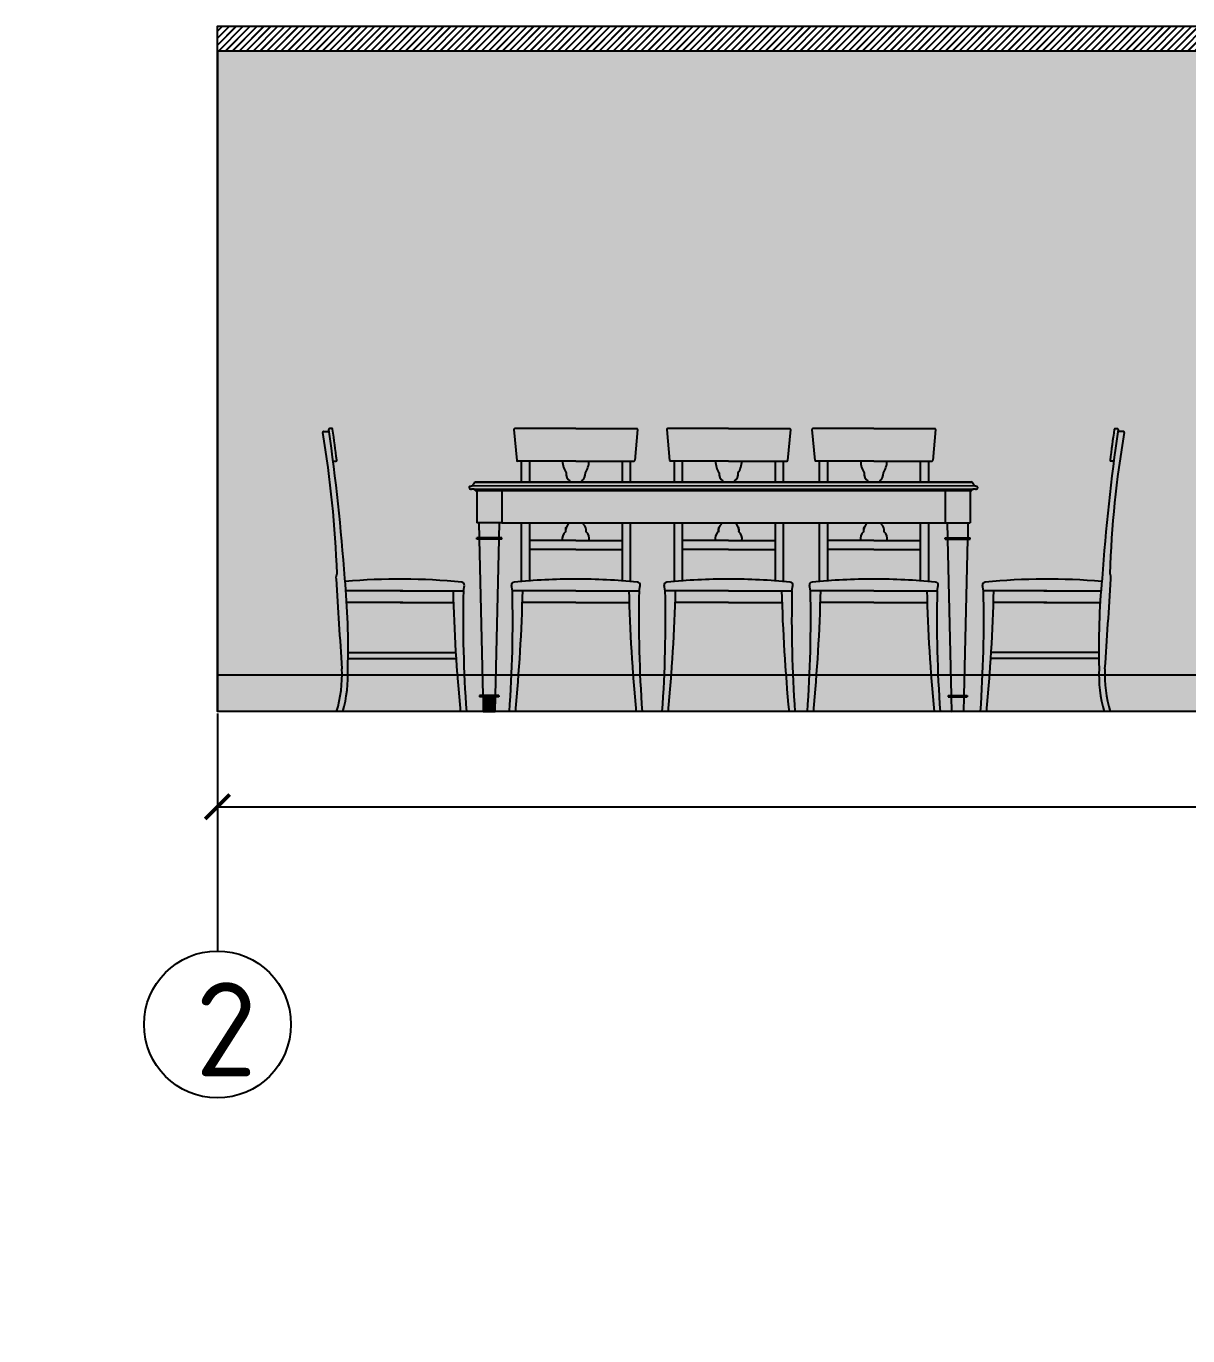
# Model space of a CAD drawing. Header units: millimetres. Extents: x -79936 to 190348, y -17907 to 78730.
# Drawn here: x 173062 to 177808, y -769 to 4581 of the extents above; entities that cross this region are included whole.
import ezdxf

# ---------------------------------------------------------------- set-up
doc = ezdxf.new("R2010")
doc.units = ezdxf.units.MM
for name, color, linetype in [('FUR', 42, 'Continuous'), ('Plan 1', 7, 'Continuous'), ('TEFRIŞ', 11, 'Continuous')]:
    doc.layers.add(name, color=color, linetype=linetype)
doc.styles.add('gost', font='GOST Common.ttf')
doc.dimstyles.new('Copy of GOST', dxfattribs={"dimtxt": 150, "dimasz": 100, "dimexe": 0.18, "dimexo": 0.06, "dimgap": 3, "dimtad": 1, "dimdec": 0, "dimzin": 0, "dimdsep": 46, "dimtxsty": 'gost', "dimblk": 'ARCHTICK', "dimcen": 0.09, "dimclrt": 256, "dimadec": 0, "dimazin": 0, "dimtfac": 1, "dimtdec": 0, "dimtofl": 0, "dimtmove": 0, "dimatfit": 3, "dimldrblk": 'ARCHTICK', "dimfxl": 200, "dimfxlon": 1, "dimtolj": 1, "dimtzin": 0, "dimarcsym": 0})

# ---------------------------------------------------------------- blocks, each defined once
blk = doc.blocks.new('stol')
at = {"transparency": 33554687}
h = blk.add_hatch(color=33, dxfattribs=at)
h.dxf.hatch_style = 1
h.paths.add_polyline_path([(1307, -738.3), (1204.7, -738.3), (1204.7, -870.8), (1307, -870.8)])
h.paths.add_polyline_path([(3118.6, -738.1), (1307, -738.3), (1307, -870.8), (3118.6, -870.8)])
h.paths.add_polyline_path([(1296.6, -937), (1215.2, -937), (1230.3, -1575.2), (1281.4, -1575.2)])
h.paths.add_polyline_path([(1298, -870.8), (1213.7, -870.8), (1215, -931), (1296.7, -931)])
h.paths.add_polyline_path([(1108.3, -1147.7), (891.5, -1147.7), (670.5, -1147.7, -0.004063), (673.8, -1195.9), (903.5, -1195.9), (1109.6, -1195.9, -0.001781)])
h.paths.add_polyline_path([(666.2, -1097.4, 0.017169), (602, -500.1, 0.373388), (599, -497.5), (578.5, -497.5, 0.464421), (575.6, -501, -0.033638), (634.1, -1077.9, 0.176825), (630.1, -1099.7, 0.001627), (654, -1466.7, -0.085001), (632.6, -1641.4), (657.7, -1641.4, 0.081674), (678.1, -1465.5, 0.031019)])
h.paths.add_polyline_path([(1150.4, -1147.7), (1108.3, -1147.7, 0.018293), (1138.2, -1641.4), (1162.4, -1641.4, -0.023277)])
h.paths.add_polyline_path([(1119.1, -1400.6), (679.3, -1400.6, -0.002027), (679, -1424.7), (1120.6, -1424.7, -0.000892)])
h.paths.add_polyline_path([(3210.5, -937), (3129.1, -937), (3144.3, -1575.2), (3195.3, -1575.2)])
h.paths.add_polyline_path([(3211.9, -870.8), (3127.6, -870.8), (3128.9, -931), (3210.6, -931)])
h.paths.add_polyline_path([(3221, -738.1), (3166.8, -738.1), (3118.6, -738.1), (3118.6, -870.8), (3221, -870.8)])
h.paths.add_polyline_path([(3317.4, -1147.7), (3275.3, -1147.7, -0.023277), (3263.2, -1641.4), (3287.4, -1641.4, 0.018293)])
h.paths.add_polyline_path([(3755.1, -1147.7), (3522.1, -1147.7), (3317.4, -1147.7, -0.001781), (3316, -1195.9), (3534.1, -1195.9), (3751.8, -1195.9, -0.004063)])
h.paths.add_polyline_path([(3795.5, -1099.7, 0.176825), (3791.5, -1077.9, -0.033638), (3850.1, -501, 0.464415), (3847.1, -497.5), (3826.6, -497.5, 0.373388), (3823.6, -500.1, 0.017169), (3759.4, -1097.4, 0.031019), (3747.6, -1465.5, 0.081674), (3767.9, -1641.4), (3793, -1641.4, -0.085001), (3771.6, -1466.7, 0.001627)])
h.paths.add_polyline_path([(3746.4, -1400.6), (3306.6, -1400.6, -0.000892), (3305, -1424.7), (3746.6, -1424.7, -0.002027)])
h.paths.add_polyline_path([(3195.2, -1581.2), (3144.4, -1581.2), (3145.7, -1641.4), (3193.9, -1641.4)])
h.paths.add_polyline_path([(1862.1, -488.7, 0.441024), (1859.1, -485.5), (1609.5, -485.5), (1359.9, -485.5, 0.441024), (1356.9, -488.7), (1368.4, -615.2, 0.387902), (1371.4, -617.9), (1609.5, -617.9), (1847.6, -617.9, 0.387902), (1850.6, -615.2)])
h.paths.add_polyline_path([(1419.8, -617.9), (1386.7, -617.9), (1386.7, -702.2), (1419.8, -702.2)])
h.paths.add_polyline_path([(1832.3, -617.9), (1799.1, -617.9), (1799.1, -702.1), (1832.3, -702.1)])
h.paths.add_polyline_path([(3079.7, -488.7, 0.441024), (3076.7, -485.5), (2827.1, -485.5), (2577.5, -485.5, 0.441024), (2574.6, -488.7), (2586, -615.2, 0.387902), (2589, -617.9), (2827.1, -617.9), (3065.2, -617.9, 0.387902), (3068.2, -615.2)])
h.paths.add_polyline_path([(2486.5, -488.7, 0.441024), (2483.5, -485.5), (2233.9, -485.5), (1984.3, -485.5, 0.441024), (1981.3, -488.7), (1992.8, -615.2, 0.387902), (1995.8, -617.9), (2233.9, -617.9), (2472, -617.9, 0.387902), (2475, -615.2)])
h.paths.add_polyline_path([(1799.1, -943), (1609.5, -943), (1419.8, -943), (1419.8, -979.1), (1609.5, -979.1), (1799.1, -979.1)])
h.paths.add_polyline_path([(3016.8, -943), (2827.1, -943), (2637.5, -943), (2637.5, -979.1), (2827.1, -979.1), (3016.8, -979.1)])
h.paths.add_polyline_path([(2423.6, -943), (2233.9, -943), (2044.3, -943), (2044.3, -979.1), (2233.9, -979.1), (2423.6, -979.1)])
h.paths.add_polyline_path([(2044.3, -870.8), (2011.2, -870.8), (2011.2, -1109.5, -0.003079), (2044.3, -1106.9)])
h.paths.add_polyline_path([(2456.7, -870.8), (2423.6, -870.8), (2423.6, -1106.9, -0.003079), (2456.7, -1109.5)])
h.paths.add_polyline_path([(2456.7, -617.9), (2423.6, -617.9), (2423.6, -702), (2456.7, -702)])
h.paths.add_polyline_path([(2044.3, -617.9), (2011.2, -617.9), (2011.2, -702.1), (2044.3, -702.1)])
h.paths.add_polyline_path([(2637.5, -870.8), (2604.4, -870.8), (2604.4, -1109.5, -0.003079), (2637.5, -1106.9)])
h.paths.add_polyline_path([(3049.9, -870.8), (3016.8, -870.8), (3016.8, -1106.9, -0.003079), (3049.9, -1109.5)])
h.paths.add_polyline_path([(3049.9, -617.9), (3016.8, -617.9), (3016.8, -702), (3049.9, -702)])
h.paths.add_polyline_path([(2637.5, -617.9), (2604.4, -617.9), (2604.4, -702), (2637.5, -702)])
h.paths.add_polyline_path([(1392.7, -1147.7), (1350.6, -1147.7, -0.023277), (1338.6, -1641.4), (1362.8, -1641.4, 0.018293)])
h.paths.add_polyline_path([(1868.4, -1147.7), (1826.3, -1147.7, 0.018293), (1856.2, -1641.4), (1880.4, -1641.4, -0.023277)])
h.paths.add_polyline_path([(1826.3, -1147.7), (1609.5, -1147.7), (1392.7, -1147.7, -0.001781), (1391.4, -1195.9), (1609.5, -1195.9), (1827.6, -1195.9, -0.001781)])
h.paths.add_polyline_path([(2450.7, -1147.7), (2233.9, -1147.7), (2017.1, -1147.7, -0.001781), (2015.8, -1195.9), (2233.9, -1195.9), (2452, -1195.9, -0.001781)])
h.paths.add_polyline_path([(2017.1, -1147.7), (1975, -1147.7, -0.023277), (1963, -1641.4), (1987.2, -1641.4, 0.018293)])
h.paths.add_polyline_path([(2492.8, -1147.7), (2450.7, -1147.7, 0.018293), (2480.7, -1641.4), (2504.8, -1641.4, -0.023277)])
h.paths.add_polyline_path([(1832.3, -870.8), (1799.1, -870.8), (1799.1, -1106.9, -0.003079), (1832.3, -1109.5)])
h.paths.add_polyline_path([(1419.8, -870.8), (1386.7, -870.8), (1386.7, -1109.5, -0.003079), (1419.8, -1106.9)])
h.paths.add_polyline_path([(2610.3, -1147.7), (2568.2, -1147.7, -0.023277), (2556.2, -1641.4), (2580.4, -1641.4, 0.018293)])
h.paths.add_polyline_path([(3043.9, -1147.7), (2827.1, -1147.7), (2610.3, -1147.7, -0.001781), (2609, -1195.9), (2827.1, -1195.9), (3045.2, -1195.9, -0.001781)])
h.paths.add_polyline_path([(1648.6, -666.1, 0.12723), (1663.7, -617.9), (1609.5, -617.9), (1555.3, -617.9, 0.12723), (1570.4, -666.1, 0.26633), (1585.4, -699.2, -0.005688), (1585.1, -702.1), (1633.9, -702.1, -0.005676), (1633.6, -699.2, 0.26633)])
h.paths.add_polyline_path([(1649.5, -887.9, 0.107032), (1640.1, -875.5, 0.020056), (1645.2, -870.8), (1574.8, -870.8, 0.020056), (1579.9, -875.5, 0.241448), (1567.6, -906.6, 0.281234), (1555.3, -943), (1609.5, -943), (1663.7, -943, 0.278426), (1651.6, -906.9, 0.132624)])
h.paths.add_polyline_path([(2288.1, -617.9), (2233.9, -617.9), (2179.7, -617.9, 0.12723), (2194.8, -666.1, 0.26633), (2209.8, -699.2, -0.005535), (2209.5, -702.1), (2258.3, -702.1, -0.005523), (2258, -699.2, 0.26633), (2273, -666.1, 0.12723)])
h.paths.add_polyline_path([(2276.1, -906.9, 0.132624), (2273.9, -887.9, 0.107032), (2264.6, -875.5, 0.020056), (2269.6, -870.8), (2199.3, -870.8, 0.020056), (2204.4, -875.5, 0.241448), (2192.1, -906.6, 0.281234), (2179.7, -943), (2233.9, -943), (2288.1, -943, 0.278426)])
h.paths.add_polyline_path([(2881.3, -617.9), (2827.1, -617.9), (2772.9, -617.9, 0.12723), (2788, -666.1, 0.26633), (2803, -699.2, -0.005389), (2802.7, -702), (2851.5, -702, -0.005377), (2851.2, -699.2, 0.26633), (2866.3, -666.1, 0.12723)])
h.paths.add_polyline_path([(2867.1, -887.9, 0.107032), (2857.8, -875.5, 0.020056), (2862.8, -870.8), (2792.5, -870.8, 0.020056), (2797.6, -875.5, 0.241448), (2785.3, -906.6, 0.281234), (2772.9, -943), (2827.1, -943), (2881.3, -943, 0.278426), (2869.3, -906.9, 0.132624)])
at = {"true_color": 0xe0cdae, "transparency": 33554687}
h = blk.add_hatch(color=9, dxfattribs=at)
h.dxf.hatch_style = 1
h.paths.add_polyline_path([(1143.6, -1112.1, 0.044249), (667.3, -1109.6, -0.00322), (670.5, -1147.7), (903.5, -1147.7), (1150.4, -1147.7), (1154.3, -1126.2, 0.440202)])
h.paths.add_polyline_path([(616.1, -488, 0.372992), (613.1, -485.5), (603.4, -485.5, 0.456643), (600.4, -488.9, -0.00372), (618, -617.9), (630.4, -617.9, 0.452273), (633.4, -614.5, 0.003647)])
h = blk.add_hatch(color=9, dxfattribs=at)
h.dxf.hatch_style = 1
h.paths.add_polyline_path([(3825.2, -488.9, 0.456643), (3822.2, -485.5), (3812.5, -485.5, 0.372992), (3809.5, -488, 0.003647), (3792.3, -614.5, 0.452273), (3795.3, -617.9), (3807.7, -617.9, -0.00372)])
at = {"true_color": 0xc7c8ca, "transparency": 33554687}
h = blk.add_hatch(color=9, dxfattribs=at)
h.dxf.hatch_style = 1
h.paths.add_polyline_path([(3233.5, -712.8, -0.103978), (3232.7, -708.9, 0.254337), (3229.4, -704.3), (1196.2, -704.6, 0.254337), (1192.9, -709.2, -0.103978), (1192.2, -713, -0.186918), (1188.3, -717.2, -0.052031), (1185.8, -718.6), (3239.9, -718.4, -0.052031), (3237.3, -716.9, -0.186918)])
h.paths.add_polyline_path([(3251.7, -724, 0.120772), (3250, -721.7, 0.08176), (3248, -720.7, -0.013705), (3242.5, -719.3, -0.049549), (3239.9, -718.4), (1185.8, -718.6, -0.049549), (1183.2, -719.6, -0.013705), (1177.6, -721, 0.081778), (1175.7, -722, 0.12089), (1174, -724.3, 0.181919), (1173.8, -728.5, 0.266222), (1177.5, -732, 0.072796), (1183.4, -732.5, -0.046734), (1191.2, -732.7, -0.108869), (1195.7, -734.2, -0.162317), (1198.7, -738.3), (3166.8, -738.1), (3221, -738.1), (3227, -738.1, -0.162317), (3230, -734, -0.108882), (3234.5, -732.4, -0.046735), (3242.3, -732.2, 0.07276), (3248.1, -731.7, 0.265806), (3251.8, -728.2, 0.181965)])
at = {"transparency": 33554687}
h = blk.add_hatch(color=253, dxfattribs=at)
h.dxf.hatch_style = 1
h.paths.add_polyline_path([(1307, -931), (1204.7, -931), (1204.7, -937), (1307, -937)])
h.paths.add_polyline_path([(1295, -1575.2), (1216.7, -1575.2), (1216.7, -1581.2), (1295, -1581.2)])
h.paths.add_polyline_path([(3221, -931), (3118.6, -931), (3118.6, -937), (3221, -937)])
h.paths.add_polyline_path([(3208.9, -1575.2), (3130.6, -1575.2), (3130.6, -1581.2), (3208.9, -1581.2)])
at = {"true_color": 0xe0cdae, "transparency": 33554687}
h = blk.add_hatch(color=9, dxfattribs=at)
h.dxf.hatch_style = 1
h.paths.add_polyline_path([(2827.1, -1100.3, 0.023415), (2575, -1112.1, 0.440202), (2564.3, -1126.2), (2568.2, -1147.7), (2827.1, -1147.7), (3086, -1147.7), (3089.9, -1126.2, 0.440202), (3079.2, -1112.1, 0.023415)])
h.paths.add_polyline_path([(1861.6, -1112.1, 0.023415), (1609.5, -1100.3, 0.023415), (1357.4, -1112.1, 0.440202), (1346.7, -1126.2), (1350.6, -1147.7), (1609.5, -1147.7), (1868.4, -1147.7), (1872.3, -1126.2, 0.440202)])
h.paths.add_polyline_path([(2496.7, -1126.2, 0.440202), (2486, -1112.1, 0.023415), (2233.9, -1100.3, 0.023415), (1981.8, -1112.1, 0.440202), (1971.1, -1126.2), (1975, -1147.7), (2233.9, -1147.7), (2492.8, -1147.7)])
h.paths.add_polyline_path([(3758.3, -1109.6, 0.044249), (3282, -1112.1, 0.440202), (3271.3, -1126.2), (3275.3, -1147.7), (3534.1, -1147.7), (3755.1, -1147.7, -0.00322)])
at = {"transparency": 33554687}
h = blk.add_hatch(color=33, dxfattribs=at)
h.dxf.hatch_style = 1
h.paths.add_polyline_path([(3086, -1147.7), (3043.9, -1147.7, 0.018293), (3073.9, -1641.4), (3098, -1641.4, -0.023277)])
h = blk.add_hatch(color=33, dxfattribs=at)
h.dxf.hatch_style = 1
h.paths.add_polyline_path([(1281.2, -1581.2), (1230.5, -1581.2), (1231.8, -1641.4), (1279.9, -1641.4)])
at = {"color": 18, "true_color": 0x000000}
for points in [[(1231.8, -1641.4), (1279.9, -1641.4)], [(3193.9, -1641.4), (3145.7, -1642.5)]]:
    blk.add_lwpolyline(points, dxfattribs=at)
at = {"layer": 'TEFRIŞ', "color": 18, "true_color": 0x000000}
for p, q in [((578.5, -497.5), (599, -497.5)), ((613.1, -485.5), (603.4, -485.5)), ((1356.9, -488.7), (1368.4, -615.2)), ((1609.5, -485.5), (1359.9, -485.5)), ((1609.5, -485.5), (1859.1, -485.5)), ((1862.1, -488.7), (1850.6, -615.2)), ((1981.3, -488.7), (1992.8, -615.2)), ((2233.9, -485.5), (1984.3, -485.5)), ((2233.9, -485.5), (2483.5, -485.5)), ((2486.5, -488.7), (2475, -615.2)), ((2574.6, -488.7), (2586, -615.2)), ((2827.1, -485.5), (2577.5, -485.5)), ((2827.1, -485.5), (3076.7, -485.5)), ((3079.7, -488.7), (3068.2, -615.2)), ((3812.5, -485.5), (3822.2, -485.5)), ((3847.1, -497.5), (3826.6, -497.5)), ((618, -617.9), (630.4, -617.9)), ((1609.5, -617.9), (1371.4, -617.9)), ((1386.7, -617.9), (1386.7, -702.2)), ((1419.8, -617.9), (1419.8, -702.2)), ((1609.5, -617.9), (1847.6, -617.9)), ((1799.1, -617.9), (1799.1, -702.1)), ((1832.3, -617.9), (1832.3, -702.1)), ((2233.9, -617.9), (1995.8, -617.9)), ((2011.2, -617.9), (2011.2, -702.2)), ((2044.3, -617.9), (2044.3, -702.2)), ((2233.9, -617.9), (2472, -617.9)), ((2423.6, -617.9), (2423.6, -702.1)), ((2456.7, -617.9), (2456.7, -702.1)), ((2827.1, -617.9), (2589, -617.9)), ((2604.4, -617.9), (2604.4, -702.2)), ((2637.5, -617.9), (2637.5, -702.2)), ((2827.1, -617.9), (3065.2, -617.9)), ((3016.8, -617.9), (3016.8, -702.1)), ((3049.9, -617.9), (3049.9, -702.1)), ((3807.7, -617.9), (3795.3, -617.9)), ((1185.8, -718.6), (3239.9, -718.4)), ((1196.2, -704.6), (3229.4, -704.3)), ((1196.2, -704.6), (1198.7, -704.6)), ((1198.7, -702.2), (3227, -701.9)), ((1198.7, -704.6), (1198.7, -702.2)), ((1198.7, -732.6), (3235, -732.3)), ((1198.7, -738.3), (3166.8, -738.1)), ((1204.7, -738.3), (1198.7, -738.3)), ((1204.7, -738.3), (1204.7, -870.8)), ((1307, -738.3), (1307, -870.8)), ((2861, -738.1), (3227, -738.1)), ((3118.6, -738.3), (3118.6, -870.8)), ((3221, -738.1), (3166.8, -738.1)), ((3221, -738.1), (3227, -738.1)), ((3221, -738.3), (3221, -870.8)), ((3227, -704.3), (3227, -701.9)), ((3229.4, -704.3), (3227, -704.3)), ((1307, -870.8), (1204.7, -870.8)), ((1213.7, -870.8), (1215, -931)), ((1296.7, -931), (1298, -870.8)), ((1307, -870.8), (3118.6, -870.8)), ((1386.7, -870.8), (1386.7, -1109.5)), ((1419.8, -870.8), (1419.8, -1109.5)), ((1799.1, -870.8), (1799.1, -1109.5)), ((1832.3, -870.8), (1832.3, -1109.5)), ((2011.2, -870.8), (2011.2, -1109.5)), ((2044.3, -870.8), (2044.3, -1109.5)), ((2423.6, -870.8), (2423.6, -1109.5)), ((2456.7, -870.8), (2456.7, -1109.5)), ((2604.4, -870.8), (2604.4, -1109.5)), ((2637.5, -870.8), (2637.5, -1109.5)), ((3016.8, -870.8), (3016.8, -1109.5)), ((3049.9, -870.8), (3049.9, -1109.5)), ((3118.6, -870.8), (3221, -870.8)), ((3128.9, -931), (3127.6, -870.8)), ((3211.9, -870.8), (3210.6, -931)), ((1307, -931), (1204.7, -931)), ((1204.7, -937), (1204.7, -931)), ((1307, -937), (1204.7, -937)), ((1215.2, -937), (1230.3, -1575.2)), ((1281.4, -1575.2), (1296.6, -937)), ((1307, -937), (1307, -931)), ((1609.5, -943), (1419.8, -943)), ((1609.5, -943), (1799.1, -943)), ((2233.9, -943), (2044.3, -943)), ((2233.9, -943), (2423.6, -943)), ((2827.1, -943), (2637.5, -943)), ((2827.1, -943), (3016.8, -943)), ((3118.6, -937), (3118.6, -931)), ((3118.6, -931), (3221, -931)), ((3118.6, -937), (3221, -937)), ((3144.3, -1575.2), (3129.1, -937)), ((3210.5, -937), (3195.3, -1575.2)), ((3221, -937), (3221, -931)), ((1609.5, -979.1), (1419.8, -979.1)), ((1609.5, -979.1), (1799.1, -979.1)), ((2233.9, -979.1), (2044.3, -979.1)), ((2233.9, -979.1), (2423.6, -979.1)), ((2827.1, -979.1), (2637.5, -979.1)), ((2827.1, -979.1), (3016.8, -979.1)), ((903.5, -1147.7), (670.5, -1147.7)), ((891.5, -1147.7), (1150.4, -1147.7)), ((1150.4, -1147.7), (1154.3, -1126.2)), ((1350.6, -1147.7), (1346.7, -1126.2)), ((1609.5, -1147.7), (1350.6, -1147.7)), ((1609.5, -1147.7), (1868.4, -1147.7)), ((1868.4, -1147.7), (1872.3, -1126.2)), ((1975, -1147.7), (1971.1, -1126.2)), ((2233.9, -1147.7), (1975, -1147.7)), ((2233.9, -1147.7), (2492.8, -1147.7)), ((2492.8, -1147.7), (2496.7, -1126.2)), ((2568.2, -1147.7), (2564.3, -1126.2)), ((2827.1, -1147.7), (2568.2, -1147.7)), ((2827.1, -1147.7), (3086, -1147.7)), ((3086, -1147.7), (3089.9, -1126.2)), ((3275.3, -1147.7), (3271.3, -1126.2)), ((3534.1, -1147.7), (3275.3, -1147.7)), ((3522.1, -1147.7), (3755.1, -1147.7)), ((903.5, -1195.9), (673.8, -1195.9)), ((891.5, -1195.9), (1109.6, -1195.9)), ((1609.5, -1195.9), (1391.4, -1195.9)), ((1609.5, -1195.9), (1827.6, -1195.9)), ((2233.9, -1195.9), (2015.8, -1195.9)), ((2233.9, -1195.9), (2452, -1195.9)), ((2827.1, -1195.9), (2609, -1195.9)), ((2827.1, -1195.9), (3045.2, -1195.9)), ((3534.1, -1195.9), (3316, -1195.9)), ((3522.1, -1195.9), (3751.8, -1195.9)), ((679, -1424.7), (1120.6, -1424.7)), ((679.3, -1400.6), (1119.1, -1400.6)), ((3746.6, -1424.7), (3305, -1424.7)), ((3746.4, -1400.6), (3306.6, -1400.6)), ((1295, -1575.2), (1216.7, -1575.2)), ((1216.7, -1575.2), (1216.7, -1581.2)), ((1295, -1581.2), (1216.7, -1581.2)), ((1230.5, -1581.2), (1231.8, -1641.4)), ((1279.9, -1641.4), (1281.2, -1581.2)), ((1295, -1575.2), (1295, -1581.2)), ((3130.6, -1575.2), (3130.6, -1581.2)), ((3130.6, -1575.2), (3208.9, -1575.2)), ((3130.6, -1581.2), (3208.9, -1581.2)), ((3145.7, -1641.4), (3144.4, -1581.2)), ((3195.2, -1581.2), (3193.9, -1641.4)), ((3208.9, -1575.2), (3208.9, -1581.2))]:
    blk.add_line(p, q, dxfattribs=at)
blk.add_lwpolyline([(3050.8, -870.8), (3050.8, -1109.6)], dxfattribs=at)
for centre, radius, start, end in [((578.5, -500.5), 3.01, 90, 189.6446), ((-3678, -1223.9), 4314.6, 1.9384, 9.6446), ((599, -500.5), 3.01, 8.1, 90), ((603.4, -488.5), 3.01, 90, 188.174), ((-8061.7, -1733.1), 8751, 4.16555, 8.17396), ((613.1, -488.5), 3.01, 8.1796, 90), ((-8045.9, -1733.1), 8751, 7.34389, 8.17963), ((1359.9, -488.5), 3.01, 90, 185.1944), ((1859.1, -488.5), 3.01, 354.8056, 90), ((1984.3, -488.5), 3.01, 90, 185.1944), ((2483.5, -488.5), 3.01, 354.8056, 90), ((2577.5, -488.5), 3.01, 90, 185.1944), ((3076.7, -488.5), 3.01, 354.8056, 90), ((12487.4, -1733.1), 8751, 171.82604, 175.83445), ((8103.6, -1223.9), 4314.6, 170.3554, 178.0616), ((12471.5, -1733.1), 8751, 171.82037, 172.65611), ((3812.5, -488.5), 3.01, 90, 171.8204), ((3822.2, -488.5), 3.01, 351.826, 90), ((3826.6, -500.5), 3.01, 90, 171.9), ((3847.1, -500.5), 3.01, 350.3554, 90), ((630.4, -614.9), 3.01, 270, 7.3439), ((1371.4, -614.9), 3.01, 185.1944, 270), ((1655.9, -612.9), 100.8, 182.8525, 211.8556), ((1563, -612.9), 100.8, 328.1444, 357.1475), ((1847.6, -614.9), 3.01, 270, 354.8056), ((1995.8, -614.9), 3.01, 185.1944, 270), ((2280.4, -612.9), 100.8, 182.8525, 211.8556), ((2187.5, -612.9), 100.8, 328.1444, 357.1475), ((2472, -614.9), 3.01, 270, 354.8056), ((2589, -614.9), 3.01, 185.1944, 270), ((2873.6, -612.9), 100.8, 182.8525, 211.8556), ((2780.7, -612.9), 100.8, 328.1444, 357.1475), ((3065.2, -614.9), 3.01, 270, 354.8056), ((3795.3, -614.9), 3.01, 172.6561, 270), ((1606.8, -669.5), 36.6, 174.6172, 234.2707), ((1612.2, -669.5), 36.6, 305.7293, 5.3828), ((2231.2, -669.5), 36.6, 174.6172, 234.2707), ((2236.6, -669.5), 36.6, 305.7293, 5.3828), ((2824.4, -669.5), 36.6, 174.6172, 234.2707), ((2829.8, -669.5), 36.6, 305.7293, 5.3828), ((1179.5, -726.6), 5.97, 157.612, 197.0315), ((1178.7, -727), 5.06, 193.7371, 254.9458), ((1179.5, -726.6), 6.03, 130.1782, 157.4812), ((1179.7, -727.3), 6.71, 107.709, 127.2045), ((1182.3, -712.1), 20.4, 255.533, 273.992), ((1154.4, -618.9), 104.6, 282.8281, 286.0026), ((1179.9, -705.8), 14.1, 283.4243, 305.7101), ((1186.4, -774.2), 41.8, 84.106, 94.1028), ((1184.9, -710.1), 7.83, 295.4384, 336.6449), ((1189.9, -743.6), 11.1, 58.4369, 88.2079), ((1183.4, -709.3), 9.52, 333.5309, 0.6403), ((1198.8, -709.9), 5.91, 115.431, 172.5634), ((1191, -740.7), 8.01, 17.5792, 54.4482), ((1455.1, -687), 130.9, 353.362, 354.6638), ((1763.9, -687), 130.9, 185.3362, 186.6352), ((2079.5, -687), 130.9, 353.362, 354.6638), ((2388.3, -687), 130.9, 185.3362, 186.6352), ((2672.7, -687), 130.9, 353.362, 354.6638), ((2981.5, -687), 130.9, 185.3362, 186.6352), ((3234.6, -740.5), 8.01, 125.5518, 162.4208), ((3226.9, -709.7), 5.91, 7.4366, 64.569), ((3235.7, -743.4), 11.1, 91.7921, 121.5631), ((3242.3, -709), 9.52, 179.3597, 206.4691), ((3240.8, -709.9), 7.83, 203.3551, 244.5616), ((3239.3, -774), 41.8, 85.8972, 95.894), ((3245.7, -705.6), 14.1, 234.2899, 256.5757), ((3243.4, -711.8), 20.4, 266.008, 284.467), ((3271.2, -618.7), 104.6, 253.9974, 257.1719), ((3245.9, -727.1), 6.71, 52.7955, 72.291), ((3247, -726.8), 5.06, 285.0542, 346.2629), ((3246.1, -726.3), 6.03, 22.5188, 49.8218), ((3246.2, -726.3), 5.97, 342.9685, 22.388), ((1591.2, -934.9), 36.8, 130.4479, 192.6822), ((1603.6, -901.3), 36.7, 158.4922, 188.7111), ((1604.2, -903.1), 36.7, 131.3227, 188.7111), ((1636.3, -809.8), 86.6, 224.7937, 229.3895), ((1583.8, -809.8), 86.6, 310.6105, 315.2063), ((1615.9, -903.1), 36.7, 351.2889, 48.6773), ((1615.4, -901.3), 36.7, 351.2889, 21.5078), ((1627.7, -934.9), 36.8, 347.3178, 49.5521), ((2215.7, -934.9), 36.8, 130.4479, 192.6822), ((2228, -901.3), 36.7, 158.4922, 188.7111), ((2228.6, -903.1), 36.7, 131.3227, 188.7111), ((2260.7, -809.8), 86.6, 224.7937, 229.3895), ((2208.2, -809.8), 86.6, 310.6105, 315.2063), ((2240.3, -903.1), 36.7, 351.2889, 48.6773), ((2239.8, -901.3), 36.7, 351.2889, 21.5078), ((2252.2, -934.9), 36.8, 347.3178, 49.5521), ((2808.9, -934.9), 36.8, 130.4479, 192.6822), ((2821.2, -901.3), 36.7, 158.4922, 188.7111), ((2821.8, -903.1), 36.7, 131.3227, 188.7111), ((2853.9, -809.8), 86.6, 224.7937, 229.3895), ((2801.4, -809.8), 86.6, 310.6105, 315.2063), ((2833.5, -903.1), 36.7, 351.2889, 48.6773), ((2833, -901.3), 36.7, 351.2889, 21.5078), ((2845.4, -934.9), 36.8, 347.3178, 49.5521), ((661.9, -1094.2), 32.2, 149.6399, 189.7504), ((57051.3, 2384.2), 56528.6, 183.53334, 183.90611), ((-2291.6, -1377), 2971, 358.2922, 5.3988), ((891.5, -3796.5), 2696.2, 84.6347, 94.7693), ((1142.5, -1124.1), 12, 349.5978, 84.6347), ((1358.5, -1124.1), 12, 95.3653, 190.4022), ((1609.5, -3796.5), 2696.2, 90, 95.3653), ((1609.5, -3796.5), 2696.2, 84.6347, 90), ((1860.5, -1124.1), 12, 349.5978, 84.6347), ((1982.9, -1124.1), 12, 95.3653, 190.4022), ((2233.9, -3796.5), 2696.2, 90, 95.3653), ((2233.9, -3796.5), 2696.2, 84.6347, 90), ((2484.9, -1124.1), 12, 349.5978, 84.6347), ((2576.1, -1124.1), 12, 95.3653, 190.4022), ((2827.1, -3796.5), 2696.2, 90, 95.3653), ((2827.1, -3796.5), 2696.2, 84.6347, 90), ((3078.1, -1124.1), 12, 349.5978, 84.6347), ((3283.2, -1124.1), 12, 95.3653, 190.4022), ((3534.1, -3796.5), 2696.2, 85.2307, 95.3653), ((6717.3, -1377), 2971, 174.6012, 181.7078), ((-52625.7, 2384.2), 56528.6, 356.09389, 356.46666), ((3763.7, -1094.2), 32.2, 350.2496, 30.3601), ((7868, -985.2), 6761.7, 181.36939, 185.58377), ((6455.8, -1265.3), 5306.7, 178.7303, 184.0641), ((-3954.8, -1265.3), 5306.7, 355.9359, 1.2697), ((-5367, -985.2), 6761.7, 354.41623, 358.63061), ((8586, -985.2), 6761.7, 181.36939, 185.58377), ((7173.8, -1265.3), 5306.7, 178.7303, 184.0641), ((-3330.4, -1265.3), 5306.7, 355.9359, 1.2697), ((-4742.6, -985.2), 6761.7, 354.41623, 358.63061), ((9210.4, -985.2), 6761.7, 181.36939, 185.58377), ((7798.2, -1265.3), 5306.7, 178.7303, 184.0641), ((-2737.2, -1265.3), 5306.7, 355.9359, 1.2697), ((-4149.4, -985.2), 6761.7, 354.41623, 358.63061), ((9803.6, -985.2), 6761.7, 181.3773, 185.56924), ((8391.4, -1265.3), 5306.7, 178.7303, 184.0641), ((-2030.2, -1265.3), 5306.7, 355.9359, 1.2697), ((-3442.4, -985.2), 6761.7, 354.41623, 358.63061), ((133.1, -1491.6), 521.5, 343.3022, 2.7363), ((133.1, -1491.6), 545.6, 344.0594, 2.7363), ((4292.5, -1491.6), 545.6, 177.2637, 195.9406), ((4292.5, -1491.6), 521.5, 177.2637, 196.6978), ((631.6, -1641.4), 1, 0, 0)]:
    blk.add_arc(centre, radius, start, end, dxfattribs=at)
blk = doc.blocks.new('_ArchTick')
at = {"color": 0, "linetype": 'ByBlock', "const_width": 0.15}
blk.add_lwpolyline([(-0.5, -0.5), (0.5, 0.5)], dxfattribs=at)
blk = doc.blocks.new('*D184')
at = {"color": 0, "lineweight": -2, "transparency": 16777216}
for p, q in [((173843.2, 1591.9), (173843.2, 1391.7)), ((184193.2, 1591.9), (184193.2, 1391.7)), ((173843.2, 1391.9), (184193.2, 1391.9))]:
    blk.add_line(p, q, dxfattribs=at)
at = {"layer": 'Defpoints', "color": 0, "transparency": 16777216}
for p in [(173843.2, 1772.4), (184193.2, 1780.7), (184193.2, 1391.9)]:
    blk.add_point(p, dxfattribs=at)
at = {"color": 0, "lineweight": -2, "transparency": 16777216, "xscale": 100, "yscale": 100, "zscale": 100, "rotation": 180}
blk.add_blockref('_ArchTick', (173843.2, 1391.9), dxfattribs=at)
at = {"color": 0, "lineweight": -2, "transparency": 16777216, "xscale": 100, "yscale": 100, "zscale": 100}
blk.add_blockref('_ArchTick', (184193.2, 1391.9), dxfattribs=at)
at = {"transparency": 16777216, "insert": (179018.2, 1469.9), "char_height": 150, "attachment_point": 5, "style": 'gost'}
blk.add_mtext('\\A1;10350', dxfattribs=at)

msp = doc.modelspace()

# ---------------------------------------------------------------- hatches: boundary and pattern name
at = {"ltscale": 20, "transparency": 33554687}
h = msp.add_hatch(dxfattribs=at)
h.set_pattern_fill('JIS_LC_20', color=41)
h.set_pattern_definition([(45, (137123.654, 0), (-14.142136, 14.142136), []), (45, (137124.054, 0), (-14.142136, 14.142136), [])])
h.paths.add_polyline_path([(172488.998, 4572.368), (168888.998, 4572.368), (168888.998, 4472.368), (172488.998, 4472.368)])
h.paths.add_polyline_path([(184193.222, 4580.74), (173843.222, 4580.74), (173843.222, 4480.74), (184193.222, 4480.74)])
h.paths.add_polyline_path([(190048.16, 4572.368), (186198.16, 4572.368), (186198.16, 4472.368), (190048.16, 4472.368)])
h.paths.add_polyline_path([(176624.559, -1894.369), (168924.559, -1894.369), (168924.559, -1994.369), (176624.559, -1994.369)])
h.paths.add_polyline_path([(180563.924, -1894.369), (178327.924, -1894.369), (178327.924, -1994.369), (180563.924, -1994.369)])
h.paths.add_polyline_path([(184992.473, -1894.369), (181942.473, -1894.369), (181942.473, -1994.369), (184992.473, -1994.369)])
h.paths.add_polyline_path([(189089.967, -1894.369), (186603.967, -1894.369), (186603.967, -1994.369), (189089.967, -1994.369)])
at = {"true_color": 0xd2cdc3, "transparency": 33554687}
h = msp.add_hatch(color=254, dxfattribs=at)
h.dxf.hatch_style = 1
h.paths.add_polyline_path([(184193.222, 4480.74), (173843.222, 4480.74), (173843.222, 1930.74), (184193.222, 1930.74)])
at = {"true_color": 0xffffff, "transparency": 33554687}
h = msp.add_hatch(color=7, dxfattribs=at)
h.dxf.hatch_style = 1
h.paths.add_polyline_path([(184193.222, 1930.74), (173843.222, 1930.74), (173843.222, 1780.74), (184193.222, 1780.74)])

# ---------------------------------------------------------------- linework, layer by layer
at = {"color": 253}
msp.add_line((173843.222, 4480.74), (173843.222, 1780.74), dxfattribs=at)
at = {"color": 18, "true_color": 0x000000}
msp.add_lwpolyline([(173843.222, 4480.74), (173843.222, 4580.74), (184193.222, 4580.74), (184193.222, 4480.74)], dxfattribs=at)
at = {"color": 7}
for points in [[(173843.222, 1780.74), (173843.222, 1930.74), (184193.222, 1930.74)], [(173843.222, 1772.368), (173843.222, 802.72)]]:
    msp.add_lwpolyline(points, dxfattribs=at)
msp.add_circle((173843.222, 502.72), 300, dxfattribs=at)
at = {"layer": 'FUR', "color": 18, "true_color": 0x000000}
msp.add_lwpolyline([(173843.222, 4480.74), (184193.222, 4480.74), (184193.222, 1780.74), (173843.222, 1780.74), (173843.222, 4480.74)], dxfattribs=at)

# ---------------------------------------------------------------- block references
msp.add_blockref('stol', (173697.622, 3422.165))

# ---------------------------------------------------------------- texts
at = {"layer": 'Plan 1', "color": 7, "insert": (173753.042, 675.115), "char_height": 384.87481, "attachment_point": 1, "style": 'gost'}
msp.add_mtext_dynamic_manual_height_columns('\\pt231.70618;2', width=384.87481, gutter_width=0.55, heights=[0], dxfattribs=at)

# ---------------------------------------------------------------- dimensions: what is measured, and where the dimension line sits
at = {"color": 250}
dim = msp.add_linear_dim(base=(184193.222, 1391.887), p1=(173843.222, 1772.368), p2=(184193.222, 1780.74), dimstyle='Copy of GOST', dxfattribs=at)
dim.commit()
dim.dimension.update_dxf_attribs({"geometry": '*D184', "text_midpoint": (179018.222, 1469.887)})

doc.saveas('drawing.dxf')
